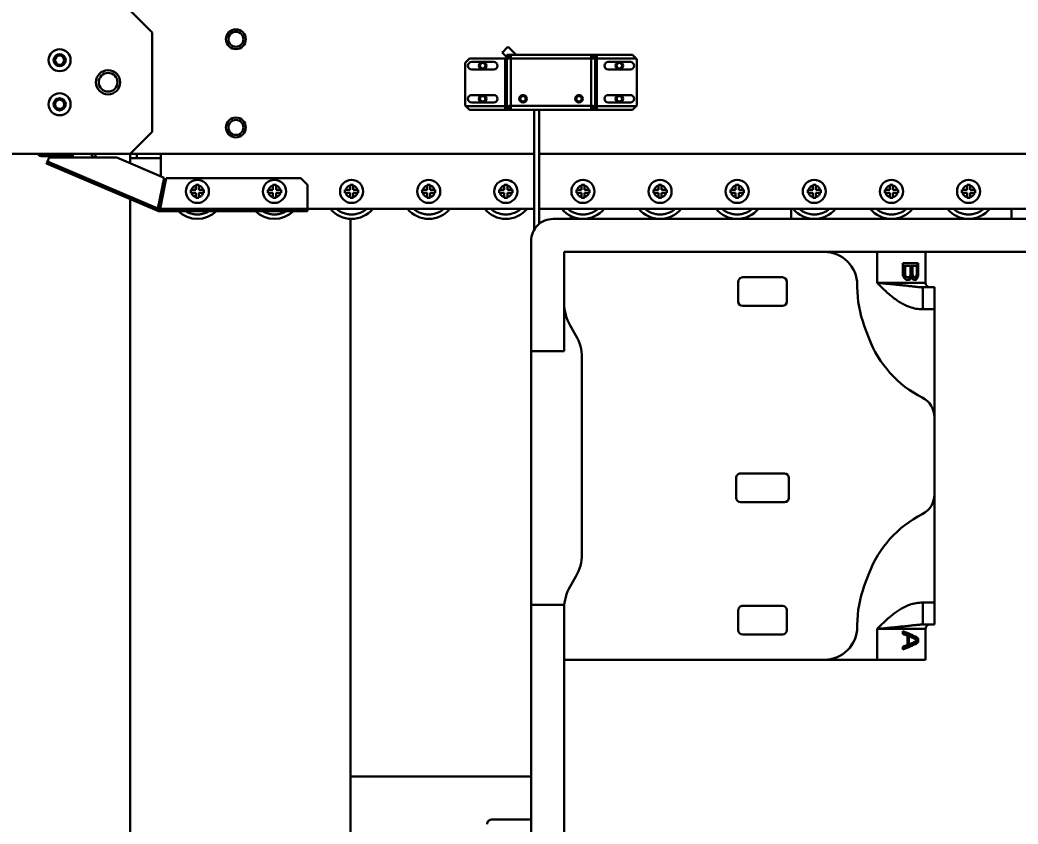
# Model space of a CAD drawing. Header units: millimetres. Extents: x 914 to 910632, y -176 to 682692.
# Drawn here: x 28220.7 to 28673.7, y 8254.4 to 8619.2 of the extents above; entities that cross this region are included whole.
import ezdxf

# ---------------------------------------------------------------- set-up
doc = ezdxf.new("R2010")
doc.units = ezdxf.units.MM
doc.layers.add('画图', color=3, linetype='Continuous', lineweight=30)
doc.styles.get("Standard").update_dxf_attribs({"font": 'arial.ttf'})
doc.dimstyles.new('INTE$0', dxfattribs={"dimscale": 80, "dimtxt": 3.5, "dimasz": 3, "dimexe": 3, "dimexo": 0, "dimgap": 1, "dimtad": 1, "dimdec": 0, "dimdsep": 46, "dimtxsty": 'Standard', "dimcen": 0, "dimclrd": 1, "dimclre": 1, "dimclrt": 3, "dimaunit": 1, "dimadec": 1, "dimazin": 2, "dimtfac": 1, "dimtdec": 0, "dimtmove": 0, "dimatfit": 0, "dimfxl": 1, "dimarcsym": 0})

# ---------------------------------------------------------------- blocks, each defined once
blk = doc.blocks.new('SDHGSJH')
at = {"color": 7, "linetype": 'Continuous', "lineweight": 30}
for p, q in [((0, -336.74), (0, 336.74)), ((0, -336.74), (0, 336.74)), ((-100, 328.22), (-100, -327.8)), ((-182, -152.79), (-182, 47.21)), ((-197, -127.79), (-197, -12.79)), ((-164, -55.29), (-182, -55.29)), ((-182, -74.79), (-100, -74.79)), ((-361, -127.79), (-361, -141.79)), ((-361, -127.79), (-339, -127.79)), ((-339, -141.79), (-339, -127.79)), ((-339, -127.79), (-315, -127.79)), ((-315, -127.79), (-197, -127.79)), ((-197, -127.79), (-197, -151.07)), ((-357.68, -137.45), (-357.68, -135.79)), ((-357.68, -135.79), (-357.38, -135.79)), ((-350.61, -132.6), (-357.38, -135.79)), ((-357.38, -135.79), (-357.38, -137.45)), ((-353.39, -138.5), (-353.39, -134.75)), ((-352.73, -134.75), (-353.39, -134.75)), ((-352.73, -134.54), (-352.73, -138.7)), ((-350.61, -132.45), (-350.61, -133.7)), ((-357.38, -137.45), (-357.68, -137.45)), ((-357.38, -137.45), (-350.61, -140.65)), ((-353.39, -138.5), (-352.73, -138.5)), ((-350.61, -139.54), (-350.61, -140.79)), ((-278, -139.29), (-296, -139.29)), ((-359.78, -143.79), (-365, -143.79)), ((-365, -153.79), (-365, -143.79)), ((-358.33, -143.73), (-359.78, -143.98)), ((-359.78, -153.79), (-359.78, -143.79)), ((-358.38, -143.71), (-359.46, -143.77)), ((-330, -143.72), (-330, -142.79)), ((-298, -150.29), (-298, -141.29)), ((-276, -141.29), (-276, -150.29)), ((-365, -153.79), (-359.78, -153.79)), ((-365, -202.79), (-365, -153.79)), ((-278, -152.29), (-296, -152.29)), ((-182, -152.79), (-197, -152.79)), ((-182, -267.79), (-182, -152.79)), ((-333.18, -161.28), (-335.25, -166.8)), ((-202.32, -165.65), (-199.68, -161.07)), ((-205, -264.93), (-205, -175.65)), ((-277, -199.29), (-297, -199.29)), ((-365, -237.79), (-365, -202.79)), ((-299, -210.29), (-299, -201.29)), ((-275, -201.29), (-275, -210.29)), ((-277, -212.29), (-297, -212.29)), ((-365, -286.79), (-365, -237.79)), ((-197, -289.5), (-197, -267.79)), ((-197, -267.79), (-182, -267.79)), ((-182, -317.79), (-182, -267.79)), ((-335.25, -273.78), (-333.18, -279.3)), ((-199.68, -279.5), (-202.32, -274.93)), ((-365, -286.79), (-359.78, -286.79)), ((-365, -296.79), (-365, -286.79)), ((-359.78, -296.79), (-359.78, -286.79)), ((-278, -288.29), (-296, -288.29)), ((-197, -289.5), (-197, -312.79)), ((-298, -299.29), (-298, -290.29)), ((-276, -290.29), (-276, -299.29)), ((-365, -296.79), (-359.78, -296.79)), ((-361, -298.79), (-361, -312.79)), ((-359.78, -296.6), (-358.33, -296.85)), ((-339, -312.79), (-339, -298.79)), ((-330, -296.85), (-330, -297.79)), ((-357.68, -307.79), (-357.68, -302.79)), ((-357.38, -302.79), (-357.68, -302.79)), ((-357.23, -301.75), (-357.57, -301.75)), ((-357.23, -301.75), (-357.38, -302.79)), ((-357.38, -302.79), (-357.38, -307.79)), ((-356.78, -300.91), (-357.23, -301.75)), ((-356.78, -300.91), (-357.21, -300.91)), ((-356.96, -302.58), (-356.96, -306.54)), ((-356.18, -300.29), (-356.78, -300.91)), ((-356.18, -300.29), (-356.71, -300.29)), ((-356.32, -300.08), (-355.78, -300.08)), ((-355.92, -301.33), (-356.19, -301.33)), ((-355.76, -300.09), (-356.18, -300.29)), ((-355.92, -301.33), (-355.28, -301.33)), ((-355.5, -301.54), (-354.83, -301.54)), ((-355.28, -301.33), (-354.83, -301.54)), ((-355.22, -301.95), (-354.53, -301.95)), ((-355.07, -306.54), (-355.07, -302.58)), ((-355.07, -302.58), (-354.38, -302.58)), ((-354.83, -301.54), (-354.53, -301.95)), ((-354.63, -301.33), (-354.48, -300.91)), ((-354.63, -301.33), (-353.92, -301.33)), ((-354.53, -301.95), (-354.38, -302.58)), ((-353.77, -300.91), (-354.48, -300.91)), ((-354.38, -302.58), (-354.38, -306.54)), ((-354.18, -302.58), (-354.18, -306.54)), ((-353.77, -300.91), (-353.92, -301.33)), ((-353.17, -300.29), (-353.86, -300.29)), ((-353.17, -300.29), (-353.77, -300.91)), ((-353.39, -300.08), (-352.56, -300.08)), ((-352.73, -301.33), (-353.22, -301.33)), ((-352.72, -300.08), (-353.17, -300.29)), ((-352.12, -301.33), (-352.73, -301.33)), ((-352.22, -301.54), (-351.67, -301.54)), ((-352.12, -301.33), (-351.67, -301.54)), ((-351.87, -301.95), (-351.37, -301.95)), ((-351.7, -306.54), (-351.7, -302.58)), ((-351.7, -302.58), (-351.22, -302.58)), ((-351.67, -301.54), (-351.37, -301.95)), ((-351.37, -301.95), (-351.22, -302.58)), ((-351.22, -302.58), (-351.22, -306.54)), ((-350.61, -302.79), (-350.61, -307.79)), ((-278, -301.29), (-296, -301.29)), ((-350.61, -307.79), (-357.68, -307.79)), ((-356.96, -306.54), (-355.07, -306.54)), ((-355.07, -306.54), (-354.38, -306.54)), ((-354.18, -306.54), (-351.7, -306.54)), ((-351.7, -306.54), (-351.22, -306.54)), ((-407, -312.79), (-345.56, -312.79)), ((-339, -312.79), (-345.56, -312.79)), ((-315, -312.79), (-339, -312.79)), ((-197, -312.79), (-315, -312.79)), ((-185.7, -325.55), (-185.7, -377.29)), ((-183.3, -377.29), (-183.3, -322.72)), ((-862, -327.79), (-192, -327.79)), ((-400, -332.29), (-400, -327.79)), ((-300, -327.79), (-300, -332.29)), ((-200, -329.06), (-200, -327.79)), ((-185.7, -332.29), (-884, -332.29)), ((-80.5, -332.29), (-183.3, -332.29)), ((-80.5, -331.29), (-80.5, -332.29)), ((-13.21, -331.29), (-80.5, -331.29)), ((-13.57, -332.29), (-80.5, -332.29)), ((-80.5, -332.29), (-80.5, -343.29)), ((-13.57, -332.29), (-16.42, -346.29)), ((-15.44, -346.49), (-12.59, -332.49)), ((-14, -335.29), (-14.15, -335.14)), ((-13.21, -332.29), (-13.57, -332.29)), ((-13.21, -332.29), (-13.21, -331.29)), ((-12.92, -332.35), (-12.53, -331.43)), ((-12.92, -332.35), (-12.59, -332.49)), ((37.57, -353.78), (-12.59, -332.49)), ((-12.53, -331.43), (37.96, -352.86)), ((-383.5, -339.59), (-383.16, -339.59)), ((-383.5, -340.99), (-383.5, -339.59)), ((-381.2, -339.59), (-383.16, -339.59)), ((-381.2, -337.63), (-381.2, -337.29)), ((-381.2, -337.29), (-379.8, -337.29)), ((-381.2, -337.63), (-381.2, -339.59)), ((-379.8, -337.29), (-379.8, -337.63)), ((-379.8, -339.59), (-379.8, -337.63)), ((-377.84, -339.59), (-379.8, -339.59)), ((-377.84, -339.59), (-377.5, -339.59)), ((-377.5, -339.59), (-377.5, -340.99)), ((-348.5, -339.59), (-348.16, -339.59)), ((-348.5, -340.99), (-348.5, -339.59)), ((-346.2, -339.59), (-348.16, -339.59)), ((-346.2, -337.63), (-346.2, -337.29)), ((-346.2, -337.29), (-344.8, -337.29)), ((-346.2, -337.63), (-346.2, -339.59)), ((-344.8, -337.29), (-344.8, -337.63)), ((-344.8, -339.59), (-344.8, -337.63)), ((-342.84, -339.59), (-344.8, -339.59)), ((-342.84, -339.59), (-342.5, -339.59)), ((-342.5, -339.59), (-342.5, -340.99)), ((-313.5, -339.59), (-313.16, -339.59)), ((-313.5, -340.99), (-313.5, -339.59)), ((-311.2, -339.59), (-313.16, -339.59)), ((-311.2, -337.63), (-311.2, -337.29)), ((-311.2, -337.29), (-309.8, -337.29)), ((-311.2, -337.63), (-311.2, -339.59)), ((-309.8, -337.29), (-309.8, -337.63)), ((-309.8, -339.59), (-309.8, -337.63)), ((-307.84, -339.59), (-309.8, -339.59)), ((-307.84, -339.59), (-307.5, -339.59)), ((-307.5, -339.59), (-307.5, -340.99)), ((-278.5, -339.59), (-278.16, -339.59)), ((-278.5, -340.99), (-278.5, -339.59)), ((-276.2, -339.59), (-278.16, -339.59)), ((-276.2, -337.63), (-276.2, -337.29)), ((-276.2, -337.29), (-274.8, -337.29)), ((-276.2, -337.63), (-276.2, -339.59)), ((-274.8, -337.29), (-274.8, -337.63)), ((-274.8, -339.59), (-274.8, -337.63)), ((-272.84, -339.59), (-274.8, -339.59)), ((-272.84, -339.59), (-272.5, -339.59)), ((-272.5, -339.59), (-272.5, -340.99)), ((-243.5, -339.59), (-243.16, -339.59)), ((-243.5, -340.99), (-243.5, -339.59)), ((-241.2, -339.59), (-243.16, -339.59)), ((-241.2, -337.63), (-241.2, -337.29)), ((-241.2, -337.29), (-239.8, -337.29)), ((-241.2, -337.63), (-241.2, -339.59)), ((-239.8, -337.29), (-239.8, -337.63)), ((-239.8, -339.59), (-239.8, -337.63)), ((-237.84, -339.59), (-239.8, -339.59)), ((-237.84, -339.59), (-237.5, -339.59)), ((-237.5, -339.59), (-237.5, -340.99)), ((-208.5, -339.59), (-208.16, -339.59)), ((-208.5, -340.99), (-208.5, -339.59)), ((-206.2, -339.59), (-208.16, -339.59)), ((-206.2, -337.63), (-206.2, -337.29)), ((-206.2, -337.29), (-204.8, -337.29)), ((-206.2, -337.63), (-206.2, -339.59)), ((-204.8, -337.29), (-204.8, -337.63)), ((-204.8, -339.59), (-204.8, -337.63)), ((-202.84, -339.59), (-204.8, -339.59)), ((-202.84, -339.59), (-202.5, -339.59)), ((-202.5, -339.59), (-202.5, -340.99)), ((-173.5, -339.59), (-173.16, -339.59)), ((-173.5, -340.99), (-173.5, -339.59)), ((-171.2, -339.59), (-173.16, -339.59)), ((-171.2, -337.63), (-171.2, -337.29)), ((-171.2, -337.29), (-169.8, -337.29)), ((-171.2, -337.63), (-171.2, -339.59)), ((-169.8, -337.29), (-169.8, -337.63)), ((-169.8, -339.59), (-169.8, -337.63)), ((-167.84, -339.59), (-169.8, -339.59)), ((-167.84, -339.59), (-167.5, -339.59)), ((-167.5, -339.59), (-167.5, -340.99)), ((-138.5, -339.59), (-138.16, -339.59)), ((-138.5, -340.99), (-138.5, -339.59)), ((-136.2, -339.59), (-138.16, -339.59)), ((-136.2, -337.63), (-136.2, -337.29)), ((-136.2, -337.29), (-134.8, -337.29)), ((-136.2, -337.63), (-136.2, -339.59)), ((-134.8, -337.29), (-134.8, -337.63)), ((-134.8, -339.59), (-134.8, -337.63)), ((-132.84, -339.59), (-134.8, -339.59)), ((-132.84, -339.59), (-132.5, -339.59)), ((-132.5, -339.59), (-132.5, -340.99)), ((-103.5, -339.59), (-103.16, -339.59)), ((-103.5, -340.99), (-103.5, -339.59)), ((-101.2, -339.59), (-103.16, -339.59)), ((-101.2, -337.63), (-101.2, -337.29)), ((-101.2, -337.29), (-99.8, -337.29)), ((-101.2, -337.63), (-101.2, -339.59)), ((-99.8, -337.29), (-99.8, -337.63)), ((-99.8, -339.59), (-99.8, -337.63)), ((-97.84, -339.59), (-99.8, -339.59)), ((-97.84, -339.59), (-97.5, -339.59)), ((-97.5, -339.59), (-97.5, -340.99)), ((-68.5, -339.59), (-68.16, -339.59)), ((-68.5, -340.99), (-68.5, -339.59)), ((-66.2, -339.59), (-68.16, -339.59)), ((-66.2, -337.63), (-66.2, -337.29)), ((-66.2, -337.29), (-64.8, -337.29)), ((-66.2, -337.63), (-66.2, -339.59)), ((-64.8, -337.29), (-64.8, -337.63)), ((-64.8, -339.59), (-64.8, -337.63)), ((-62.84, -339.59), (-64.8, -339.59)), ((-62.84, -339.59), (-62.5, -339.59)), ((-62.5, -339.59), (-62.5, -340.99)), ((-33.5, -339.59), (-33.16, -339.59)), ((-33.5, -340.99), (-33.5, -339.59)), ((-31.2, -339.59), (-33.16, -339.59)), ((-31.2, -337.63), (-31.2, -337.29)), ((-31.2, -337.29), (-29.8, -337.29)), ((-31.2, -337.63), (-31.2, -339.59)), ((-29.8, -337.29), (-29.8, -337.63)), ((-29.8, -339.59), (-29.8, -337.63)), ((-27.84, -339.59), (-29.8, -339.59)), ((-27.84, -339.59), (-27.5, -339.59)), ((-27.5, -339.59), (-27.5, -340.99)), ((-14, -339.42), (-14, -335.29)), ((-383.16, -340.99), (-383.5, -340.99)), ((-383.16, -340.99), (-381.2, -340.99)), ((-381.2, -340.99), (-381.2, -342.95)), ((-381.2, -343.29), (-381.2, -342.95)), ((-379.8, -343.29), (-381.2, -343.29)), ((-379.8, -342.95), (-379.8, -340.99)), ((-379.8, -340.99), (-377.84, -340.99)), ((-379.8, -342.95), (-379.8, -343.29)), ((-377.5, -340.99), (-377.84, -340.99)), ((-348.16, -340.99), (-348.5, -340.99)), ((-348.16, -340.99), (-346.2, -340.99)), ((-346.2, -340.99), (-346.2, -342.95)), ((-346.2, -343.29), (-346.2, -342.95)), ((-344.8, -343.29), (-346.2, -343.29)), ((-344.8, -342.95), (-344.8, -340.99)), ((-344.8, -340.99), (-342.84, -340.99)), ((-344.8, -342.95), (-344.8, -343.29)), ((-342.5, -340.99), (-342.84, -340.99)), ((-313.16, -340.99), (-313.5, -340.99)), ((-313.16, -340.99), (-311.2, -340.99)), ((-311.2, -340.99), (-311.2, -342.95)), ((-311.2, -343.29), (-311.2, -342.95)), ((-309.8, -343.29), (-311.2, -343.29)), ((-309.8, -342.95), (-309.8, -340.99)), ((-309.8, -340.99), (-307.84, -340.99)), ((-309.8, -342.95), (-309.8, -343.29)), ((-307.5, -340.99), (-307.84, -340.99)), ((-278.16, -340.99), (-278.5, -340.99)), ((-278.16, -340.99), (-276.2, -340.99)), ((-276.2, -340.99), (-276.2, -342.95)), ((-276.2, -343.29), (-276.2, -342.95)), ((-274.8, -343.29), (-276.2, -343.29)), ((-274.8, -342.95), (-274.8, -340.99)), ((-274.8, -340.99), (-272.84, -340.99)), ((-274.8, -342.95), (-274.8, -343.29)), ((-272.5, -340.99), (-272.84, -340.99)), ((-243.16, -340.99), (-243.5, -340.99)), ((-243.16, -340.99), (-241.2, -340.99)), ((-241.2, -340.99), (-241.2, -342.95)), ((-241.2, -343.29), (-241.2, -342.95)), ((-239.8, -343.29), (-241.2, -343.29)), ((-239.8, -342.95), (-239.8, -340.99)), ((-239.8, -340.99), (-237.84, -340.99)), ((-239.8, -342.95), (-239.8, -343.29)), ((-237.5, -340.99), (-237.84, -340.99)), ((-208.16, -340.99), (-208.5, -340.99)), ((-208.16, -340.99), (-206.2, -340.99)), ((-206.2, -340.99), (-206.2, -342.95)), ((-206.2, -343.29), (-206.2, -342.95)), ((-204.8, -343.29), (-206.2, -343.29)), ((-204.8, -342.95), (-204.8, -340.99)), ((-204.8, -340.99), (-202.84, -340.99)), ((-204.8, -342.95), (-204.8, -343.29)), ((-202.5, -340.99), (-202.84, -340.99)), ((-173.16, -340.99), (-173.5, -340.99)), ((-173.16, -340.99), (-171.2, -340.99)), ((-171.2, -340.99), (-171.2, -342.95)), ((-171.2, -343.29), (-171.2, -342.95)), ((-169.8, -343.29), (-171.2, -343.29)), ((-169.8, -342.95), (-169.8, -340.99)), ((-169.8, -340.99), (-167.84, -340.99)), ((-169.8, -342.95), (-169.8, -343.29)), ((-167.5, -340.99), (-167.84, -340.99)), ((-138.16, -340.99), (-138.5, -340.99)), ((-138.16, -340.99), (-136.2, -340.99)), ((-136.2, -340.99), (-136.2, -342.95)), ((-136.2, -343.29), (-136.2, -342.95)), ((-134.8, -343.29), (-136.2, -343.29)), ((-134.8, -342.95), (-134.8, -340.99)), ((-134.8, -340.99), (-132.84, -340.99)), ((-134.8, -342.95), (-134.8, -343.29)), ((-132.5, -340.99), (-132.84, -340.99)), ((-103.16, -340.99), (-103.5, -340.99)), ((-103.16, -340.99), (-101.2, -340.99)), ((-101.2, -340.99), (-101.2, -342.95)), ((-101.2, -343.29), (-101.2, -342.95)), ((-99.8, -343.29), (-101.2, -343.29)), ((-99.8, -342.95), (-99.8, -340.99)), ((-99.8, -340.99), (-97.84, -340.99)), ((-99.8, -342.95), (-99.8, -343.29)), ((-97.5, -340.99), (-97.84, -340.99)), ((-80.5, -343.29), (-77.5, -346.29)), ((-68.16, -340.99), (-68.5, -340.99)), ((-68.16, -340.99), (-66.2, -340.99)), ((-66.2, -340.99), (-66.2, -342.95)), ((-66.2, -343.29), (-66.2, -342.95)), ((-64.8, -343.29), (-66.2, -343.29)), ((-64.8, -342.95), (-64.8, -340.99)), ((-64.8, -340.99), (-62.84, -340.99)), ((-64.8, -342.95), (-64.8, -343.29)), ((-62.5, -340.99), (-62.84, -340.99)), ((-33.16, -340.99), (-33.5, -340.99)), ((-33.16, -340.99), (-31.2, -340.99)), ((-31.2, -340.99), (-31.2, -342.95)), ((-31.2, -343.29), (-31.2, -342.95)), ((-29.8, -343.29), (-31.2, -343.29)), ((-29.8, -342.95), (-29.8, -340.99)), ((-29.8, -340.99), (-27.84, -340.99)), ((-29.8, -342.95), (-29.8, -343.29)), ((-27.5, -340.99), (-27.84, -340.99)), ((-77.5, -346.29), (-16.42, -346.29)), ((-15.44, -346.49), (6.08, -355.62)), ((-14, -357.29), (-14, -347.1)), ((0, -355.29), (0, -353.04)), ((-185.7, -357.29), (-979.33, -357.29)), ((-887, -357.29), (-185.7, -357.29)), ((-183.3, -357.29), (-14, -357.29)), ((0, -357.29), (-183.3, -357.29)), ((-14, -355.29), (-3, -355.29)), ((0, -357.29), (-10, -367.29)), ((-3, -357.29), (-3, -355.29)), ((-3, -355.29), (0, -355.29)), ((0, -355.29), (0, -357.29)), ((100, -357.29), (0, -357.29)), ((6.08, -355.62), (36.79, -355.62)), ((26, -356.29), (26, -357.29)), ((40.26, -356.29), (26, -356.29)), ((36.79, -355.62), (37.57, -353.78)), ((40.26, -356.29), (40.26, -357.29)), ((-50.1, -366.61), (-50.1, -366.77)), ((-10, -367.29), (-10, -412.29)), ((-229.71, -378.99), (-230, -379.29)), ((-230, -400.29), (-230, -379.29)), ((-228, -377.29), (-229.71, -378.99)), ((-229.71, -378.99), (-211.74, -378.99)), ((-211.74, -377.29), (-228, -377.29)), ((-211.74, -378.99), (-211.74, -377.29)), ((-211.74, -377.29), (-211, -377.29)), ((-211.74, -378.99), (-211.74, -400.58)), ((-211, -378.99), (-211.74, -378.99)), ((-211, -378.99), (-211, -377.29)), ((-209.29, -377.29), (-211, -377.29)), ((-211, -378.99), (-210.87, -379)), ((-211, -378.99), (-211, -400.58)), ((-210.87, -379), (-210.49, -379.01)), ((-210.49, -379.01), (-209.93, -379.02)), ((-209.93, -379.02), (-209.26, -379.02)), ((-209.29, -377.42), (-209.29, -377.29)), ((-172.71, -377.29), (-209.29, -377.29)), ((-209.28, -377.8), (-209.29, -377.42)), ((-209.27, -378.36), (-209.28, -377.8)), ((-172.74, -379.02), (-209.26, -379.02)), ((-209.26, -379.02), (-209.26, -400.55)), ((-172.73, -378.36), (-172.74, -379.02)), ((-172.74, -379.02), (-172.07, -379.02)), ((-172.74, -400.55), (-172.74, -379.02)), ((-172.72, -377.8), (-172.73, -378.36)), ((-172.71, -377.42), (-172.72, -377.8)), ((-172.71, -377.29), (-172.71, -377.42)), ((-172.71, -377.29), (-171, -377.29)), ((-172.07, -379.02), (-171.51, -379.01)), ((-171.51, -379.01), (-171.13, -379)), ((-171.13, -379), (-171, -378.99)), ((-171, -378.99), (-171, -377.29)), ((-171, -377.29), (-170.26, -377.29)), ((-171, -400.58), (-171, -378.99)), ((-170.26, -378.99), (-171, -378.99)), ((-170.26, -378.99), (-170.26, -377.29)), ((-154, -377.29), (-170.26, -377.29)), ((-170.26, -400.58), (-170.26, -378.99)), ((-170.26, -378.99), (-152.29, -378.99)), ((-152.29, -378.99), (-154, -377.29)), ((-152, -379.29), (-152.29, -378.99)), ((-152, -379.29), (-152, -398.58)), ((-217, -380.59), (-227, -380.59)), ((-227, -383.99), (-217, -383.99)), ((-155, -380.59), (-165, -380.59)), ((-165, -383.99), (-155, -383.99)), ((-217, -395.59), (-227, -395.59)), ((-155, -395.59), (-165, -395.59)), ((-154, -400.58), (-152, -398.58)), ((-230, -400.29), (-229.71, -400.58)), ((-211.74, -400.58), (-229.71, -400.58)), ((-229.71, -400.58), (-228, -402.29)), ((-228, -402.29), (-211.74, -402.29)), ((-227, -398.99), (-217, -398.99)), ((-211.74, -400.58), (-211.74, -402.29)), ((-211.74, -400.58), (-211, -400.58)), ((-211, -402.29), (-211.74, -402.29)), ((-210.87, -400.57), (-211, -400.58)), ((-211, -400.58), (-211, -402.29)), ((-209.29, -402.29), (-211, -402.29)), ((-210.49, -400.57), (-210.87, -400.57)), ((-209.93, -400.56), (-210.49, -400.57)), ((-209.29, -402.16), (-209.28, -401.78)), ((-209.29, -402.29), (-209.29, -402.16)), ((-209.29, -402.29), (-172.71, -402.29)), ((-209.28, -401.78), (-209.27, -401.22)), ((-209.27, -401.22), (-209.26, -400.55)), ((-209.26, -400.55), (-172.74, -400.55)), ((-175.12, -402.29), (-171.53, -405.87)), ((-172.74, -400.55), (-172.73, -401.22)), ((-172.07, -400.56), (-172.74, -400.55)), ((-172.73, -401.22), (-172.72, -401.78)), ((-172.72, -401.78), (-172.71, -402.16)), ((-172.71, -402.16), (-172.71, -402.29)), ((-172.71, -402.29), (-171, -402.29)), ((-171.51, -400.57), (-172.07, -400.56)), ((-171.13, -400.57), (-171.51, -400.57)), ((-171, -400.58), (-171.13, -400.57)), ((-171, -400.58), (-171, -402.29)), ((-171, -400.58), (-170.26, -400.58)), ((-168.91, -403.26), (-171, -401.17)), ((-154, -400.58), (-170.26, -400.58)), ((-165, -398.99), (-155, -398.99)), ((-10, -412.29), (0, -422.29))]:
    blk.add_line(p, q, dxfattribs=at)
at = {"color": 8, "linetype": 'Continuous', "lineweight": 30}
for p, q in [((-361, -141.79), (-339, -141.79)), ((-359.45, -143.77), (-358.27, -143.72)), ((-339, -298.79), (-361, -298.79))]:
    blk.add_line(p, q, dxfattribs=at)
at = {"color": 7, "linetype": 'Continuous', "lineweight": 30, "flags": 128}
for points in [[(37.57, -353.78), (37.64, -353.6), (37.72, -353.43), (37.79, -353.27), (37.84, -353.13), (37.89, -353.01), (37.93, -352.93), (37.95, -352.88), (37.96, -352.86)], [(16.5, -355.62), (17.16, -356.33), (18, -357.29)], [(-168.91, -403.26), (-169.01, -403.36), (-169.3, -403.64), (-169.72, -404.07), (-170.22, -404.57), (-170.72, -405.07), (-171.15, -405.49), (-171.43, -405.77), (-171.53, -405.87), (-171.53, -405.87)]]:
    blk.add_lwpolyline(points, dxfattribs=at)
at = {"color": 8, "linetype": 'Continuous', "lineweight": 30, "flags": 128}
blk.add_lwpolyline([(14.91, -355.62), (15.26, -355.99), (16.46, -357.29)], dxfattribs=at)
at = {"color": 7, "linetype": 'Continuous', "lineweight": 30}
for centre, radius in [((-380.5, -340.29), 5.25), ((-345.5, -340.29), 5.25), ((-310.5, -340.29), 5.25), ((-275.5, -340.29), 5.25), ((-240.5, -340.29), 5.25), ((-205.5, -340.29), 5.25), ((-170.5, -340.29), 5.25), ((-135.5, -340.29), 5.25), ((-100.5, -340.29), 5.25), ((-65.5, -340.29), 5.25), ((-30.5, -340.29), 5.25), ((-48, -369.29), 4.5), ((-48, -369.29), 3.4), ((32, -379.79), 5), ((32, -379.79), 2.75), ((32, -379.79), 2.1), ((-222, -382.29), 1.7), ((-222, -382.29), 1.25), ((-203.7, -382.29), 1.7), ((-203.7, -382.29), 1.25), ((-178.3, -382.29), 1.7), ((-178.3, -382.29), 1.25), ((-160, -382.29), 1.7), ((-160, -382.29), 1.25), ((10, -389.79), 5.5), ((10, -389.79), 4.25), ((-222, -397.29), 1.7), ((-222, -397.29), 1.25), ((-160, -397.29), 1.7), ((-160, -397.29), 1.25), ((32, -399.79), 5), ((32, -399.79), 2.75), ((32, -399.79), 2.1), ((-48, -409.29), 4.5), ((-48, -409.29), 3.4)]:
    blk.add_circle(centre, radius, dxfattribs=at)
for centre, radius, start, end in [((-164, -53.29), 2, 270, 0), ((-315, -142.79), 15, 90, 180), ((-296, -141.29), 2, 90, 180), ((-278, -141.29), 2, 0, 90), ((-363, -141.79), 2, 270, 0), ((-380, -143.72), 50, 339.444, 0), ((-296, -150.29), 2, 180, 270), ((-278, -150.29), 2, 270, 0), ((-217, -151.07), 20, 330, 0), ((-382.07, -149.24), 50, 296.8187, 339.444), ((-185, -175.65), 20, 150, 180), ((-355, -202.79), 10, 116.8187, 180), ((-297, -201.29), 2, 90, 180), ((-277, -201.29), 2, 0, 90), ((-297, -210.29), 2, 180, 270), ((-277, -210.29), 2, 270, 0), ((-355, -237.79), 10, 180, 243.1813), ((-382.07, -291.33), 50, 20.556, 63.1813), ((-185, -264.93), 20, 180, 210), ((-380, -296.85), 50, 0, 20.556), ((-217, -289.5), 20, 0, 30), ((-296, -290.29), 2, 90, 180), ((-278, -290.29), 2, 0, 90), ((-363, -298.79), 2, 0, 90), ((-315, -297.79), 15, 180, 270), ((-296, -299.29), 2, 180, 270), ((-278, -299.29), 2, 270, 0), ((-192, -317.79), 10, 270, 0), ((-380.5, -340.29), 12.5, 39.7918, 140.2082), ((-345.5, -340.29), 12.5, 39.7918, 140.2082), ((-310.5, -340.29), 12.5, 39.7918, 140.2082), ((-275.5, -340.29), 12.5, 39.7918, 140.2082), ((-240.5, -340.29), 12.5, 39.7918, 140.2082), ((-205.5, -340.29), 12.5, 39.7918, 140.2082), ((-170.5, -340.29), 12.5, 39.7918, 140.2082), ((-135.5, -340.29), 12.5, 39.7918, 140.2082), ((-100.5, -340.29), 12.5, 39.7918, 140.2082), ((-65.5, -340.29), 12.5, 46.0545, 133.9455), ((-30.5, -340.29), 12.5, 46.0545, 133.9455), ((-13.21, -333.02), 1.74, 67, 90), ((-13.21, -333.02), 0.737, 67, 90), ((-227, -382.29), 1.7, 90, 270), ((-217, -382.29), 1.7, 270, 90), ((-165, -382.29), 1.7, 90, 270), ((-155, -382.29), 1.7, 270, 90), ((-227, -397.29), 1.7, 90, 270), ((-217, -397.29), 1.7, 270, 90), ((-165, -397.29), 1.7, 90, 270), ((-155, -397.29), 1.7, 270, 90)]:
    blk.add_arc(centre, radius, start, end, dxfattribs=at)
for centre, major_axis, ratio, start_param, end_param in [((-339, -134.12), (-21.97, -5.46), 0.222648, 5.213182, 5.671735), ((-339, -135.27), (-21.97, -5.34), 0.218533, 5.372125, 5.634447), ((-339, -135.34), (-21.97, -5.34), 0.218533, 5.215446, 5.333273), ((-339, -139.12), (-21.97, 5.46), 0.222648, 0.611451, 1.070003), ((-339, -137.98), (-21.97, 5.34), 0.218533, 0.648739, 0.91106), ((-339, -137.91), (-21.97, 5.34), 0.218533, 0.949912, 1.067739), ((-339, -278.31), (-15.88, -107.68), 0.141419, 4.952593, 4.962513), ((-339, -295.5), (-19.09, -27.72), 0.394462, 5.167401, 5.197033), ((-339, -297.87), (-21.33, -13.87), 0.388181, 5.400959, 5.440213), ((-339, -291.64), (-16.43, -64.52), 0.226815, 4.930336, 4.940141), ((-339, -298.52), (-20.41, -19.81), 0.414084, 5.256307, 5.275871), ((-339, -299.21), (-21.97, -5.34), 0.218533, 5.565909, 5.595193), ((-339, -300.53), (-21.97, -5.34), 0.218533, 5.556172, 5.585418), ((-339, -301.99), (-21.97, 5.34), 0.218533, 0.746457, 0.775559), ((-339, -300.67), (-21.97, 5.34), 0.218533, 0.756165, 0.785246), ((-339, -302.89), (-20.41, 19.81), 0.414084, 1.10467, 1.12404), ((-339, -301.15), (-21.33, 13.87), 0.388181, 0.97948, 1.018189), ((-339, -304.77), (16.43, -64.52), 0.226815, 4.611168, 4.620846), ((-339, -301.54), (17.41, -42.73), 0.314774, 4.570346, 4.580018), ((-339, -300.99), (-21.33, -13.87), 0.388181, 5.206955, 5.245653), ((-339, -304.14), (-16.43, -64.52), 0.226815, 4.736221, 4.745896), ((-339, -302.68), (-20.41, -19.81), 0.414084, 5.062395, 5.081756), ((-339, -300.6), (-21.97, -5.34), 0.218533, 5.372125, 5.401189), ((-339, -301.92), (-21.97, -5.34), 0.218533, 5.362425, 5.391506), ((-339, -300.53), (-21.97, 5.34), 0.218533, 0.949912, 0.979159), ((-339, -299.21), (-21.97, 5.34), 0.218533, 0.959649, 0.988933), ((-339, -298.52), (-20.41, 19.81), 0.414084, 1.30827, 1.327833), ((-339, -297.87), (-21.33, 13.87), 0.388181, 1.183167, 1.22242), ((-339, -291.64), (16.43, -64.52), 0.226815, 4.814961, 4.824766), ((-339, -295.5), (19.09, -27.72), 0.394462, 4.636825, 4.666457), ((-339, -278.31), (15.88, -107.68), 0.141419, 4.910897, 4.920817)]:
    blk.add_ellipse(centre, major_axis=major_axis, ratio=ratio, start_param=start_param, end_param=end_param, dxfattribs=at)
for points, knots in [([(-359.78, -153.79), (-358.76, -153.73), (-356.7, -153.62), (-354.08, -152.87), (-351.88, -151.97), (-350.05, -151.03), (-348.17, -149.87), (-346.27, -148.5), (-344.38, -146.94), (-342.58, -145.31), (-340.8, -143.59), (-339.62, -142.4), (-339, -141.79)], [0, 0, 0, 0, 0.124884, 0.249808, 0.329578, 0.412737, 0.499844, 0.598902, 0.697883, 0.79658, 0.894151, 1, 1, 1, 1]), ([(-359.78, -286.79), (-358.76, -286.85), (-356.7, -286.96), (-354.08, -287.71), (-351.88, -288.6), (-350.05, -289.54), (-348.17, -290.7), (-346.27, -292.08), (-344.38, -293.63), (-342.58, -295.26), (-340.8, -296.99), (-339.62, -298.17), (-339, -298.79)], [0, 0, 0, 0, 0.124884, 0.249808, 0.329577, 0.412735, 0.499845, 0.598902, 0.69788, 0.79658, 0.894152, 1, 1, 1, 1]), ([(-359.78, -296.79), (-359.23, -296.81), (-358.1, -296.84), (-356.36, -297.03), (-354.55, -297.23), (-352.58, -297.46), (-350.87, -297.64), (-349.45, -297.79), (-348.43, -297.9), (-347.33, -298.01), (-346.13, -298.13), (-344.5, -298.28), (-342.13, -298.5), (-340.15, -298.68), (-339, -298.79)], [0, 0, 0, 0, 0.097751, 0.197308, 0.294103, 0.391163, 0.500035, 0.543945, 0.590908, 0.64092, 0.69398, 0.750089, 0.854593, 1, 1, 1, 1]), ([(-13.57, -332.29), (-13.54, -332.16), (-13.48, -331.89), (-13.39, -331.56), (-13.3, -331.33), (-13.24, -331.3), (-13.21, -331.29)], [0, 0, 0, 0, 0.2499891, 0.4999997, 0.7500109, 1, 1, 1, 1]), ([(-12.53, -331.43), (-12.51, -331.45), (-12.47, -331.5), (-12.47, -331.75), (-12.52, -332.09), (-12.57, -332.35), (-12.59, -332.49)], [0, 0, 0, 0, 0.2499862, 0.5000557, 0.7500133, 1, 1, 1, 1]), ([(-383.16, -339.59), (-383.08, -339.36), (-382.92, -338.9), (-382.47, -338.32), (-381.88, -337.86), (-381.43, -337.71), (-381.2, -337.63)], [0, 0, 0, 0, 0.245617, 0.500007, 0.754407, 1, 1, 1, 1]), ([(-379.8, -337.63), (-379.57, -337.71), (-379.12, -337.86), (-378.53, -338.32), (-378.08, -338.9), (-377.92, -339.36), (-377.84, -339.59)], [0, 0, 0, 0, 0.245592, 0.5, 0.754383, 1, 1, 1, 1]), ([(-348.16, -339.59), (-348.08, -339.36), (-347.92, -338.9), (-347.47, -338.32), (-346.88, -337.86), (-346.43, -337.71), (-346.2, -337.63)], [0, 0, 0, 0, 0.245615, 0.5000025, 0.7544001, 1, 1, 1, 1]), ([(-344.8, -337.63), (-344.57, -337.71), (-344.12, -337.86), (-343.53, -338.32), (-343.08, -338.9), (-342.92, -339.36), (-342.84, -339.59)], [0, 0, 0, 0, 0.245592, 0.5, 0.754383, 1, 1, 1, 1]), ([(-313.16, -339.59), (-313.08, -339.36), (-312.92, -338.9), (-312.47, -338.32), (-311.88, -337.86), (-311.43, -337.71), (-311.2, -337.63)], [0, 0, 0, 0, 0.245617, 0.499999, 0.754399, 1, 1, 1, 1]), ([(-309.8, -337.63), (-309.57, -337.71), (-309.12, -337.86), (-308.53, -338.32), (-308.08, -338.9), (-307.92, -339.36), (-307.84, -339.59)], [0, 0, 0, 0, 0.245592, 0.5, 0.754383, 1, 1, 1, 1]), ([(-278.16, -339.59), (-278.08, -339.36), (-277.92, -338.9), (-277.47, -338.32), (-276.88, -337.86), (-276.43, -337.71), (-276.2, -337.63)], [0, 0, 0, 0, 0.245617, 0.499999, 0.754399, 1, 1, 1, 1]), ([(-274.8, -337.63), (-274.57, -337.71), (-274.12, -337.86), (-273.53, -338.32), (-273.08, -338.9), (-272.92, -339.36), (-272.84, -339.59)], [0, 0, 0, 0, 0.245592, 0.5, 0.754383, 1, 1, 1, 1]), ([(-243.16, -339.59), (-243.08, -339.36), (-242.92, -338.9), (-242.47, -338.32), (-241.88, -337.86), (-241.43, -337.71), (-241.2, -337.63)], [0, 0, 0, 0, 0.245617, 0.5, 0.754408, 1, 1, 1, 1]), ([(-239.8, -337.63), (-239.57, -337.71), (-239.12, -337.86), (-238.53, -338.32), (-238.08, -338.9), (-237.92, -339.36), (-237.84, -339.59)], [0, 0, 0, 0, 0.2456014, 0.5000006, 0.7543834, 1, 1, 1, 1]), ([(-208.16, -339.59), (-208.08, -339.36), (-207.92, -338.9), (-207.47, -338.32), (-206.88, -337.86), (-206.43, -337.71), (-206.2, -337.63)], [0, 0, 0, 0, 0.245617, 0.5, 0.754408, 1, 1, 1, 1]), ([(-204.8, -337.63), (-204.57, -337.71), (-204.12, -337.86), (-203.53, -338.32), (-203.08, -338.9), (-202.92, -339.36), (-202.84, -339.59)], [0, 0, 0, 0, 0.245601, 0.499999, 0.754388, 1, 1, 1, 1]), ([(-173.16, -339.59), (-173.08, -339.36), (-172.92, -338.9), (-172.47, -338.32), (-171.88, -337.86), (-171.43, -337.71), (-171.2, -337.63)], [0, 0, 0, 0, 0.245617, 0.500004, 0.754408, 1, 1, 1, 1]), ([(-169.8, -337.63), (-169.57, -337.71), (-169.12, -337.86), (-168.53, -338.32), (-168.08, -338.9), (-167.92, -339.36), (-167.84, -339.59)], [0, 0, 0, 0, 0.245597, 0.5, 0.754383, 1, 1, 1, 1]), ([(-138.16, -339.59), (-138.08, -339.36), (-137.92, -338.9), (-137.47, -338.32), (-136.88, -337.86), (-136.43, -337.71), (-136.2, -337.63)], [0, 0, 0, 0, 0.245616, 0.5000013, 0.754404, 1, 1, 1, 1]), ([(-134.8, -337.63), (-134.57, -337.71), (-134.12, -337.86), (-133.53, -338.32), (-133.08, -338.9), (-132.92, -339.36), (-132.84, -339.59)], [0, 0, 0, 0, 0.245597, 0.5, 0.754385, 1, 1, 1, 1]), ([(-103.16, -339.59), (-103.08, -339.36), (-102.92, -338.9), (-102.47, -338.32), (-101.88, -337.86), (-101.43, -337.71), (-101.2, -337.63)], [0, 0, 0, 0, 0.245615, 0.5, 0.754403, 1, 1, 1, 1]), ([(-99.8, -337.63), (-99.57, -337.71), (-99.12, -337.86), (-98.53, -338.32), (-98.08, -338.9), (-97.92, -339.36), (-97.84, -339.59)], [0, 0, 0, 0, 0.245596, 0.4999987, 0.754384, 1, 1, 1, 1]), ([(-68.16, -339.59), (-68.08, -339.36), (-67.92, -338.9), (-67.47, -338.32), (-66.88, -337.86), (-66.43, -337.71), (-66.2, -337.63)], [0, 0, 0, 0, 0.245616, 0.5, 0.754406, 1, 1, 1, 1]), ([(-64.8, -337.63), (-64.57, -337.71), (-64.12, -337.86), (-63.53, -338.32), (-63.08, -338.9), (-62.92, -339.36), (-62.84, -339.59)], [0, 0, 0, 0, 0.245596, 0.499999, 0.754384, 1, 1, 1, 1]), ([(-33.16, -339.59), (-33.08, -339.36), (-32.92, -338.9), (-32.47, -338.32), (-31.88, -337.86), (-31.43, -337.71), (-31.2, -337.63)], [0, 0, 0, 0, 0.245616, 0.500001, 0.754404, 1, 1, 1, 1]), ([(-29.8, -337.63), (-29.57, -337.71), (-29.12, -337.86), (-28.53, -338.32), (-28.08, -338.9), (-27.92, -339.36), (-27.84, -339.59)], [0, 0, 0, 0, 0.245595, 0.499998, 0.754383, 1, 1, 1, 1]), ([(-381.2, -342.95), (-381.43, -342.87), (-381.88, -342.71), (-382.47, -342.25), (-382.92, -341.67), (-383.08, -341.21), (-383.16, -340.99)], [0, 0, 0, 0, 0.245594, 0.499995, 0.754419, 1, 1, 1, 1]), ([(-377.84, -340.99), (-377.92, -341.21), (-378.08, -341.67), (-378.53, -342.25), (-379.12, -342.71), (-379.57, -342.87), (-379.8, -342.95)], [0, 0, 0, 0, 0.2455801, 0.4999974, 0.7544065, 1, 1, 1, 1]), ([(-346.2, -342.95), (-346.43, -342.87), (-346.88, -342.71), (-347.47, -342.25), (-347.92, -341.67), (-348.08, -341.21), (-348.16, -340.99)], [0, 0, 0, 0, 0.245601, 0.5, 0.754422, 1, 1, 1, 1]), ([(-342.84, -340.99), (-342.92, -341.21), (-343.08, -341.67), (-343.53, -342.25), (-344.12, -342.71), (-344.57, -342.87), (-344.8, -342.95)], [0, 0, 0, 0, 0.2455801, 0.4999974, 0.7544065, 1, 1, 1, 1]), ([(-311.2, -342.95), (-311.43, -342.87), (-311.88, -342.71), (-312.47, -342.25), (-312.92, -341.67), (-313.08, -341.21), (-313.16, -340.99)], [0, 0, 0, 0, 0.245603, 0.500003, 0.75442, 1, 1, 1, 1]), ([(-307.84, -340.99), (-307.92, -341.21), (-308.08, -341.67), (-308.53, -342.25), (-309.12, -342.71), (-309.57, -342.87), (-309.8, -342.95)], [0, 0, 0, 0, 0.2455801, 0.4999974, 0.7544065, 1, 1, 1, 1]), ([(-276.2, -342.95), (-276.43, -342.87), (-276.88, -342.71), (-277.47, -342.25), (-277.92, -341.67), (-278.08, -341.21), (-278.16, -340.99)], [0, 0, 0, 0, 0.245603, 0.500003, 0.75442, 1, 1, 1, 1]), ([(-272.84, -340.99), (-272.92, -341.21), (-273.08, -341.67), (-273.53, -342.25), (-274.12, -342.71), (-274.57, -342.87), (-274.8, -342.95)], [0, 0, 0, 0, 0.2455801, 0.4999974, 0.7544065, 1, 1, 1, 1]), ([(-241.2, -342.95), (-241.43, -342.87), (-241.88, -342.71), (-242.47, -342.25), (-242.92, -341.67), (-243.08, -341.21), (-243.16, -340.99)], [0, 0, 0, 0, 0.2455935, 0.5000026, 0.7544199, 1, 1, 1, 1]), ([(-237.84, -340.99), (-237.92, -341.21), (-238.08, -341.67), (-238.53, -342.25), (-239.12, -342.71), (-239.57, -342.87), (-239.8, -342.95)], [0, 0, 0, 0, 0.24558, 0.499997, 0.754397, 1, 1, 1, 1]), ([(-206.2, -342.95), (-206.43, -342.87), (-206.88, -342.71), (-207.47, -342.25), (-207.92, -341.67), (-208.08, -341.21), (-208.16, -340.99)], [0, 0, 0, 0, 0.2455935, 0.5000026, 0.7544199, 1, 1, 1, 1]), ([(-202.84, -340.99), (-202.92, -341.21), (-203.08, -341.67), (-203.53, -342.25), (-204.12, -342.71), (-204.57, -342.87), (-204.8, -342.95)], [0, 0, 0, 0, 0.245575, 0.499998, 0.754398, 1, 1, 1, 1]), ([(-171.2, -342.95), (-171.43, -342.87), (-171.88, -342.71), (-172.47, -342.25), (-172.92, -341.67), (-173.08, -341.21), (-173.16, -340.99)], [0, 0, 0, 0, 0.245594, 0.499999, 0.75442, 1, 1, 1, 1]), ([(-167.84, -340.99), (-167.92, -341.21), (-168.08, -341.67), (-168.53, -342.25), (-169.12, -342.71), (-169.57, -342.87), (-169.8, -342.95)], [0, 0, 0, 0, 0.24558, 0.499997, 0.754402, 1, 1, 1, 1]), ([(-136.2, -342.95), (-136.43, -342.87), (-136.88, -342.71), (-137.47, -342.25), (-137.92, -341.67), (-138.08, -341.21), (-138.16, -340.99)], [0, 0, 0, 0, 0.245597, 0.500001, 0.754421, 1, 1, 1, 1]), ([(-132.84, -340.99), (-132.92, -341.21), (-133.08, -341.67), (-133.53, -342.25), (-134.12, -342.71), (-134.57, -342.87), (-134.8, -342.95)], [0, 0, 0, 0, 0.245578, 0.499998, 0.754402, 1, 1, 1, 1]), ([(-101.2, -342.95), (-101.43, -342.87), (-101.88, -342.71), (-102.47, -342.25), (-102.92, -341.67), (-103.08, -341.21), (-103.16, -340.99)], [0, 0, 0, 0, 0.245598, 0.500002, 0.754422, 1, 1, 1, 1]), ([(-97.84, -340.99), (-97.92, -341.21), (-98.08, -341.67), (-98.53, -342.25), (-99.12, -342.71), (-99.57, -342.87), (-99.8, -342.95)], [0, 0, 0, 0, 0.2455792, 0.4999986, 0.7544027, 1, 1, 1, 1]), ([(-66.2, -342.95), (-66.43, -342.87), (-66.88, -342.71), (-67.47, -342.25), (-67.92, -341.67), (-68.08, -341.21), (-68.16, -340.99)], [0, 0, 0, 0, 0.245596, 0.500002, 0.754421, 1, 1, 1, 1]), ([(-62.84, -340.99), (-62.92, -341.21), (-63.08, -341.67), (-63.53, -342.25), (-64.12, -342.71), (-64.57, -342.87), (-64.8, -342.95)], [0, 0, 0, 0, 0.24558, 0.499998, 0.754402, 1, 1, 1, 1]), ([(-31.2, -342.95), (-31.43, -342.87), (-31.88, -342.71), (-32.47, -342.25), (-32.92, -341.67), (-33.08, -341.21), (-33.16, -340.99)], [0, 0, 0, 0, 0.245598, 0.500002, 0.75442, 1, 1, 1, 1]), ([(-27.84, -340.99), (-27.92, -341.21), (-28.08, -341.67), (-28.53, -342.25), (-29.12, -342.71), (-29.57, -342.87), (-29.8, -342.95)], [0, 0, 0, 0, 0.2455801, 0.499999, 0.7544041, 1, 1, 1, 1]), ([(40.26, -356.29), (40.49, -356.32), (40.95, -356.37), (41.52, -356.75), (41.72, -357.12), (41.81, -357.29)], [0, 0, 0, 0, 0.355367, 0.711032, 1, 1, 1, 1]), ([(-209.26, -379.02), (-209.27, -379.02), (-209.46, -378.83), (-209.87, -378.42), (-210.4, -377.89), (-210.76, -377.52), (-210.96, -377.32), (-210.99, -377.3), (-211, -377.29)], [0, 0, 0, 0, 0.0025, 0.251705, 0.524956, 0.721557, 0.860447, 1, 1, 1, 1]), ([(-209.26, -379.02), (-209.27, -378.8), (-209.27, -378.57), (-209.27, -378.36), (-209.27, -378.36)], [0, 0, 0, 0, 0.999444, 1, 1, 1, 1]), ([(-172.74, -379.02), (-172.73, -379.02), (-172.54, -378.83), (-172.13, -378.42), (-171.6, -377.89), (-171.24, -377.52), (-171.04, -377.32), (-171.01, -377.3), (-171, -377.29)], [0, 0, 0, 0, 0.002504, 0.251708, 0.524958, 0.721557, 0.860447, 1, 1, 1, 1]), ([(-209.26, -400.55), (-209.27, -400.55), (-209.46, -400.75), (-209.87, -401.16), (-210.4, -401.69), (-210.76, -402.05), (-210.96, -402.25), (-210.99, -402.28), (-211, -402.29)], [0, 0, 0, 0, 0.0025, 0.251694, 0.524946, 0.721558, 0.860449, 1, 1, 1, 1]), ([(-209.26, -400.55), (-209.49, -400.55), (-209.71, -400.56), (-209.93, -400.56), (-209.93, -400.56)], [0, 0, 0, 0, 0.999444, 1, 1, 1, 1]), ([(-172.74, -400.55), (-172.73, -400.55), (-172.54, -400.75), (-172.13, -401.16), (-171.6, -401.69), (-171.24, -402.05), (-171.04, -402.25), (-171.01, -402.28), (-171, -402.29)], [0, 0, 0, 0, 0.002504, 0.251697, 0.524948, 0.721558, 0.860448, 1, 1, 1, 1])]:
    blk.add_open_spline(points, degree=3, knots=knots, dxfattribs=at)
at = {"color": 8, "linetype": 'Continuous', "lineweight": 30}
for points, knots in [([(-339, -141.79), (-339.62, -141.84), (-340.77, -141.95), (-342.36, -142.09), (-343.7, -142.22), (-345.05, -142.35), (-346.43, -142.48), (-347.88, -142.62), (-349.19, -142.76), (-350.97, -142.94), (-353.05, -143.17), (-355.44, -143.44), (-357.16, -143.65), (-358.13, -143.7), (-358.38, -143.71)], [0, 0, 0, 0, 0.084726, 0.158307, 0.220753, 0.27205, 0.347835, 0.418442, 0.483869, 0.544107, 0.690144, 0.816086, 0.952099, 1, 1, 1, 1]), ([(-387.22, -332.29), (-386.9, -332.01), (-386.05, -331.28), (-384.41, -330.48), (-382.46, -329.91), (-380.5, -329.73), (-378.54, -329.91), (-376.59, -330.48), (-374.95, -331.28), (-374.1, -332.01), (-373.78, -332.29)], [0, 0, 0, 0, 0.085407, 0.230069, 0.368959, 0.5, 0.63104, 0.769929, 0.914592, 1, 1, 1, 1]), ([(-352.22, -332.29), (-351.9, -332.01), (-351.05, -331.28), (-349.41, -330.48), (-347.46, -329.91), (-345.5, -329.73), (-343.54, -329.91), (-341.59, -330.48), (-339.95, -331.28), (-339.1, -332.01), (-338.78, -332.29)], [0, 0, 0, 0, 0.085407, 0.230069, 0.368959, 0.5, 0.63104, 0.769929, 0.914592, 1, 1, 1, 1]), ([(-317.22, -332.29), (-316.9, -332.01), (-316.05, -331.28), (-314.41, -330.48), (-312.46, -329.91), (-310.5, -329.73), (-308.54, -329.91), (-306.59, -330.48), (-304.95, -331.28), (-304.1, -332.01), (-303.78, -332.29)], [0, 0, 0, 0, 0.0854066, 0.2300691, 0.3689585, 0.5, 0.6310395, 0.7699309, 0.9145934, 1, 1, 1, 1]), ([(-282.22, -332.29), (-281.9, -332.01), (-281.05, -331.28), (-279.41, -330.48), (-277.46, -329.91), (-275.5, -329.73), (-273.54, -329.91), (-271.59, -330.48), (-269.95, -331.28), (-269.1, -332.01), (-268.78, -332.29)], [0, 0, 0, 0, 0.0854066, 0.2300691, 0.3689585, 0.5, 0.6310395, 0.7699309, 0.9145934, 1, 1, 1, 1]), ([(-247.22, -332.29), (-246.9, -332.01), (-246.05, -331.28), (-244.41, -330.48), (-242.46, -329.91), (-240.5, -329.73), (-238.54, -329.91), (-236.59, -330.48), (-234.95, -331.28), (-234.1, -332.01), (-233.78, -332.29)], [0, 0, 0, 0, 0.085407, 0.230069, 0.36896, 0.5, 0.631041, 0.769931, 0.914593, 1, 1, 1, 1]), ([(-212.22, -332.29), (-211.9, -332.01), (-211.05, -331.28), (-209.41, -330.48), (-207.46, -329.91), (-205.5, -329.73), (-203.54, -329.91), (-201.59, -330.48), (-199.95, -331.28), (-199.1, -332.01), (-198.78, -332.29)], [0, 0, 0, 0, 0.085407, 0.230069, 0.36896, 0.5, 0.631041, 0.769931, 0.914593, 1, 1, 1, 1]), ([(-177.22, -332.29), (-176.9, -332.01), (-176.05, -331.28), (-174.41, -330.48), (-172.46, -329.91), (-170.5, -329.73), (-168.54, -329.91), (-166.59, -330.48), (-164.95, -331.28), (-164.1, -332.01), (-163.78, -332.29)], [0, 0, 0, 0, 0.0854066, 0.2300692, 0.3689596, 0.5000001, 0.6310406, 0.7699301, 0.9145926, 1, 1, 1, 1]), ([(-142.22, -332.29), (-141.9, -332.01), (-141.05, -331.28), (-139.41, -330.48), (-137.46, -329.91), (-135.5, -329.73), (-133.54, -329.91), (-131.59, -330.48), (-129.95, -331.28), (-129.1, -332.01), (-128.78, -332.29)], [0, 0, 0, 0, 0.0854066, 0.2300692, 0.3689596, 0.5000001, 0.6310406, 0.7699301, 0.9145926, 1, 1, 1, 1]), ([(-107.22, -332.29), (-106.9, -332.01), (-106.05, -331.28), (-104.41, -330.48), (-102.46, -329.91), (-100.5, -329.73), (-98.54, -329.91), (-96.59, -330.48), (-94.95, -331.28), (-94.1, -332.01), (-93.78, -332.29)], [0, 0, 0, 0, 0.0854074, 0.23007, 0.3689594, 0.4999999, 0.6310405, 0.7699299, 0.9145934, 1, 1, 1, 1]), ([(-70.84, -331.29), (-70.36, -331.01), (-69.28, -330.41), (-67.46, -329.92), (-65.5, -329.73), (-63.54, -329.92), (-61.72, -330.41), (-60.64, -331.01), (-60.16, -331.29)], [0, 0, 0, 0, 0.147778, 0.32901, 0.5, 0.67099, 0.852222, 1, 1, 1, 1]), ([(-35.84, -331.29), (-35.36, -331.01), (-34.28, -330.41), (-32.46, -329.92), (-30.5, -329.73), (-28.54, -329.92), (-26.72, -330.41), (-25.64, -331.01), (-25.16, -331.29)], [0, 0, 0, 0, 0.147778, 0.32901, 0.5, 0.67099, 0.852222, 1, 1, 1, 1])]:
    blk.add_open_spline(points, degree=3, knots=knots, dxfattribs=at)
blk = doc.blocks.new('*D372')
at = {"color": 1, "linetype": 'ByBlock', "lineweight": -2, "transparency": 16777216}
for p, q in [((25102.76, 8512.75), (25102.76, 17320.1)), ((29314.51, 15602.59), (29314.51, 17320.1)), ((29074.51, 17080.1), (25342.76, 17080.1))]:
    blk.add_line(p, q, dxfattribs=at)
at = {"color": 1, "lineweight": 200, "transparency": 16777216}
for points in [[(25342.76, 17120.1), (25342.76, 17040.1), (25102.76, 17080.1)], [(29074.51, 17120.1), (29074.51, 17040.1), (29314.51, 17080.1)]]:
    blk.add_solid(points, dxfattribs=at)
at = {"layer": 'Defpoints', "color": 0, "lineweight": 200, "transparency": 16777216}
for p in [(25102.76, 17080.1), (29314.51, 15602.59), (25102.76, 8512.75)]:
    blk.add_point(p, dxfattribs=at)
at = {"color": 3, "lineweight": 30, "transparency": 16777216, "insert": (27208.63, 17300.67), "char_height": 280, "attachment_point": 5}
blk.add_mtext('4212', dxfattribs=at)

msp = doc.modelspace()

# ---------------------------------------------------------------- block references
at = {"layer": '画图', "color": 4, "lineweight": 30, "rotation": 180}
msp.add_blockref('SDHGSJH', (28270.737, 8201.125), dxfattribs=at)

# ---------------------------------------------------------------- dimensions: what is measured, and where the dimension line sits
at = {"color": 4, "lineweight": 30}
dim = msp.add_linear_dim(base=(25102.755, 17080.101), p1=(29314.513, 15602.594), p2=(25102.755, 8512.75), dimstyle='INTE$0', override={"dimfxl": 2.5, "dimarcsym": 1}, dxfattribs=at)
dim.commit()
dim.dimension.update_dxf_attribs({"geometry": '*D372', "text_midpoint": (27208.634, 17300.674)})

doc.saveas('drawing.dxf')
